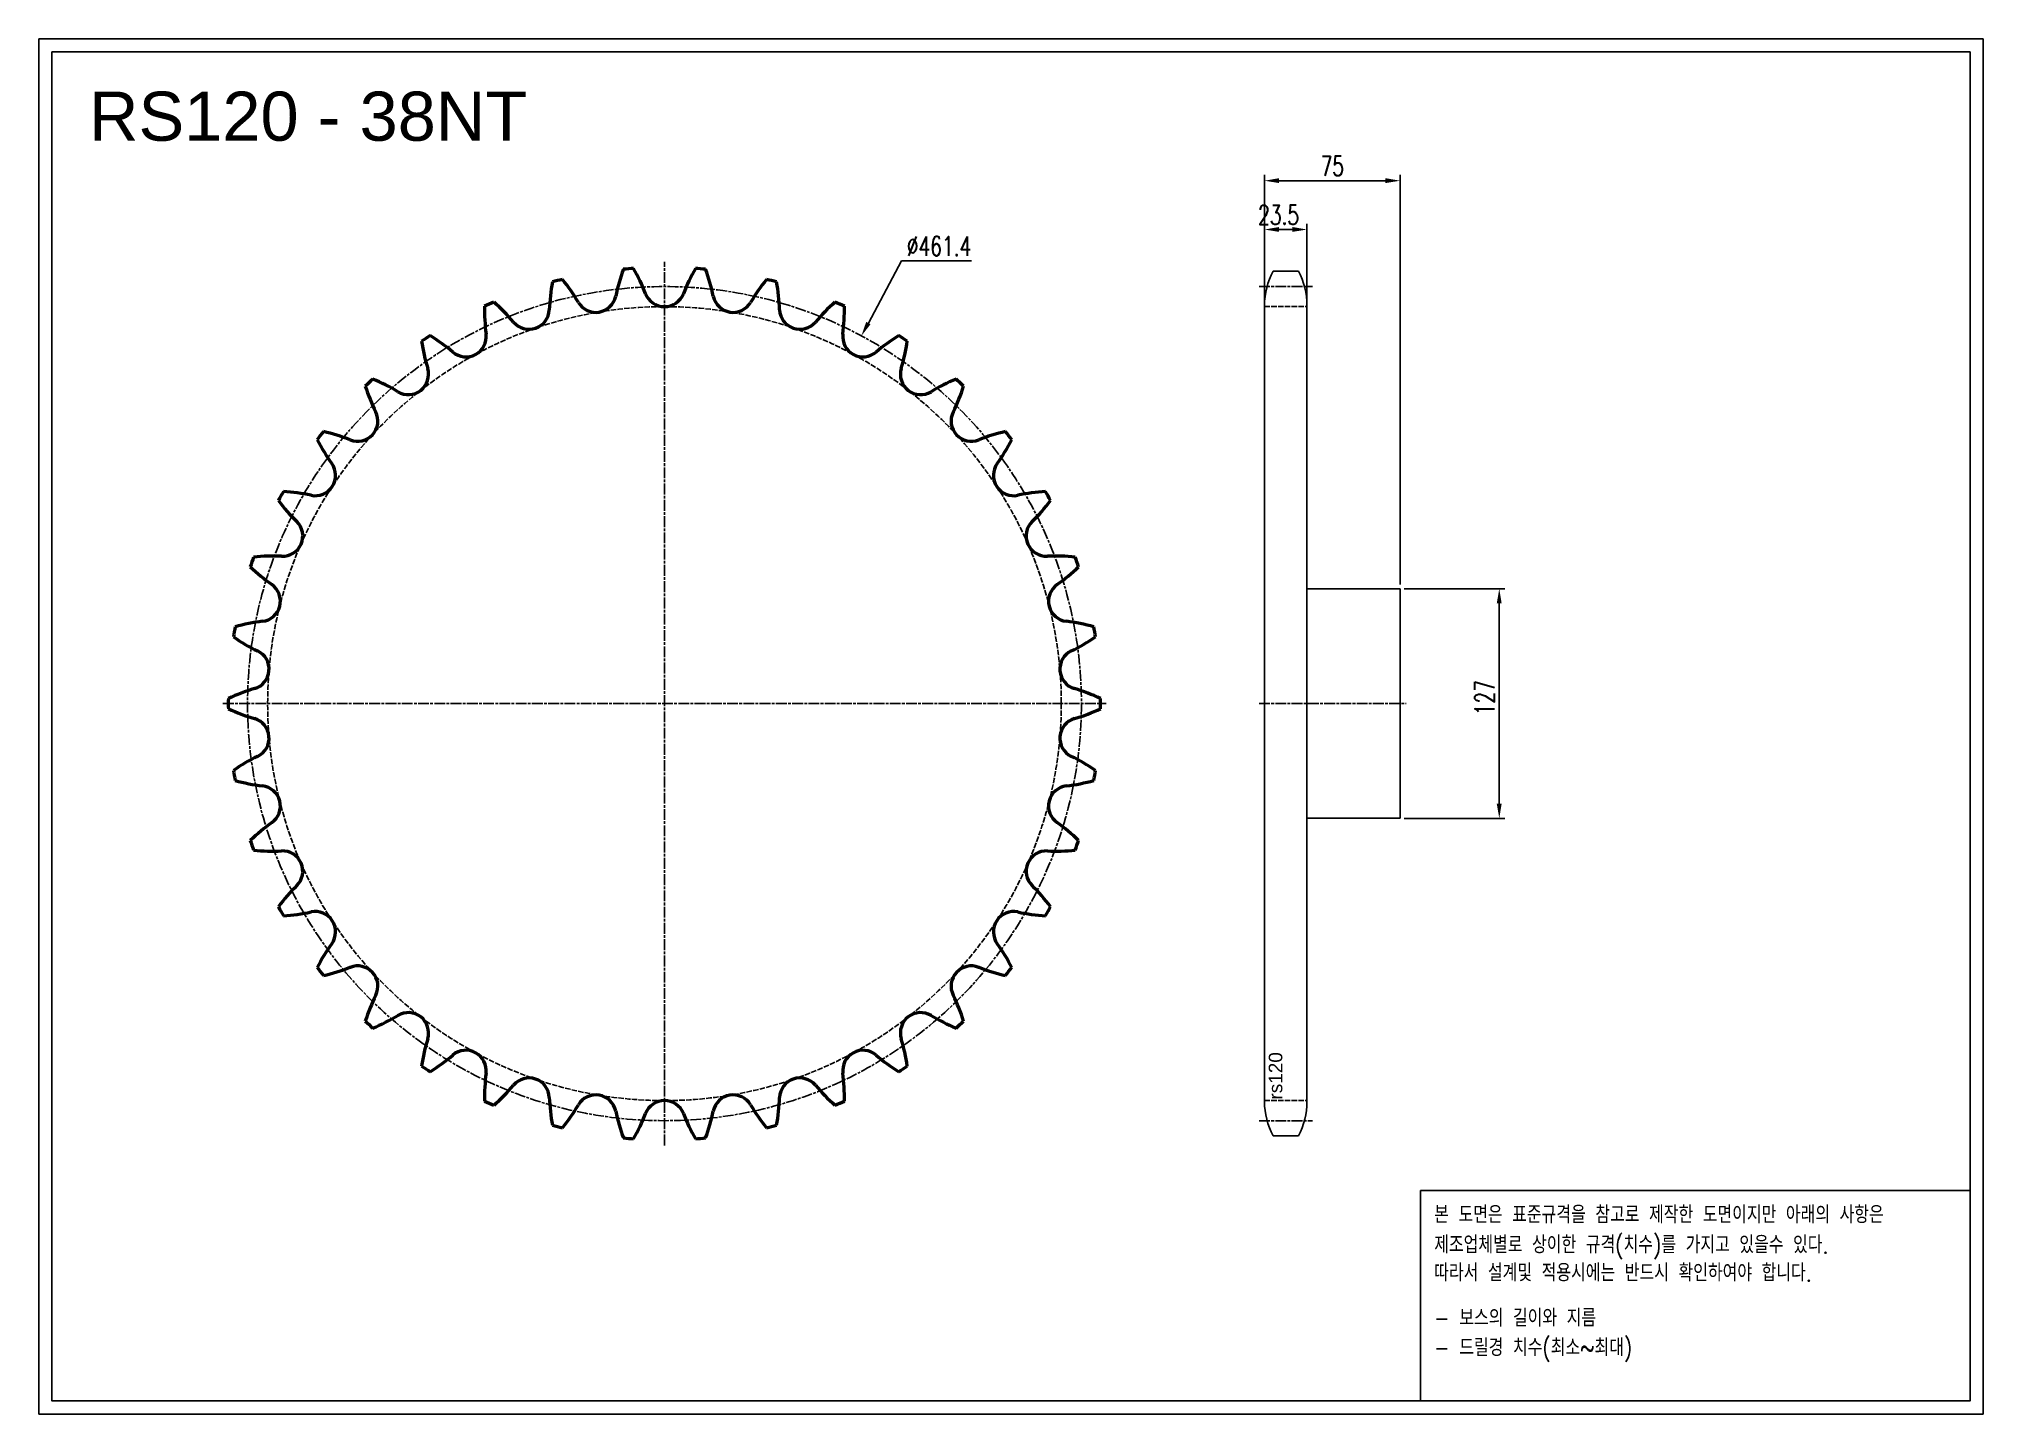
# Model space of a CAD drawing. Header units: millimetres. Extents: x -57275 to -56199, y 40980 to 41740.
import ezdxf

# ---------------------------------------------------------------- set-up
doc = ezdxf.new("R2010")
doc.units = ezdxf.units.MM
for name, pattern in [('AM_ISO02W050', [7.5, 6, -1.5]), ('AM_ISO02W050x2', [3.75, 3, -0.75]), ('AM_ISO08W050', [18, 12, -1.5, 3, -1.5]), ('AM_ISO08W050x2', [9, 6, -0.75, 1.5, -0.75])]:
    doc.linetypes.add(name, pattern=pattern)
for name, color, linetype, lineweight in [('AM_0N', 7, 'Continuous', 50), ('AM_3N', 6, 'AM_ISO02W050', 25), ('AM_7', 4, 'AM_ISO08W050', 25), ('AM_7N', 4, 'AM_ISO08W050', 25)]:
    doc.layers.add(name, color=color, linetype=linetype, lineweight=lineweight)
doc.layers.add('S-DIM', color=7, linetype='Continuous')
doc.styles.add('HAN', font='ROMANS.shx', dxfattribs={"width": 0.7, "bigfont": 'whgtxt.shx'})
doc.styles.add('HSG', font='SIMPLEX.shx', dxfattribs={"width": 0.7, "bigfont": 'HSG.shx'})
doc.styles.get("Standard").update_dxf_attribs({"font": 'arial.ttf'})
doc.dimstyles.new('APP23', dxfattribs={"dimscale": 4.5, "dimtxt": 2.4, "dimasz": 1.8, "dimexe": 0.7, "dimexo": 0.5, "dimgap": 0.6, "dimtad": 1, "dimtoh": 1, "dimdec": 1, "dimrnd": 0.01, "dimzin": 9, "dimdsep": 46, "dimtxsty": 'HSG', "dimcen": 0, "dimclrd": 1, "dimclre": 1, "dimclrt": 256, "dimazin": 2, "dimtp": 1, "dimtm": 1, "dimtfac": 0.5, "dimtdec": 1, "dimtix": 1, "dimtofl": 0, "dimtmove": 0, "dimatfit": 3, "dimfxl": 0, "dimtvp": 1, "dimtolj": 2, "dimlwd": -1, "dimlwe": -1, "dimarcsym": 0})

# ---------------------------------------------------------------- blocks, each defined once
blk = doc.blocks.new('*D1')
at = {"layer": 'Defpoints', "color": 0, "transparency": 16777216}
for p in [(-56521.4, 41436.2), (-56521.4, 41309.2), (-56466.5, 41309.2)]:
    blk.add_point(p, dxfattribs=at)
at = {"layer": 'S-DIM', "color": 1, "transparency": 16777216}
for p, q in [((-56519.2, 41436.2), (-56463.4, 41436.2)), ((-56466.5, 41428.1), (-56466.5, 41317.3)), ((-56519.2, 41309.2), (-56463.4, 41309.2))]:
    blk.add_line(p, q, dxfattribs=at)
for points in [[(-56467.9, 41428.1), (-56465.2, 41428.1), (-56466.5, 41436.2)], [(-56467.9, 41317.3), (-56465.2, 41317.3), (-56466.5, 41309.2)]]:
    blk.add_solid(points, dxfattribs=at)
at = {"layer": 'S-DIM', "transparency": 16777216, "insert": (-56474.6, 41376), "char_height": 10.8, "attachment_point": 5, "rotation": 90, "style": 'HSG'}
blk.add_mtext('\\A2;127', dxfattribs=at)
blk = doc.blocks.new('*D2')
at = {"layer": 'Defpoints', "color": 0, "transparency": 16777216}
for p in [(-56819.5, 41576), (-57037.4, 41169.3)]:
    blk.add_point(p, dxfattribs=at)
at = {"layer": 'S-DIM', "color": 1, "transparency": 16777216}
for p, q in [((-56797.2, 41617.6), (-56815.6, 41583.2)), ((-56758.5, 41617.6), (-56797.2, 41617.6))]:
    blk.add_line(p, q, dxfattribs=at)
blk.add_solid([(-56816.8, 41583.8), (-56814.4, 41582.5), (-56819.5, 41576)], dxfattribs=at)
at = {"layer": 'S-DIM', "transparency": 16777216, "insert": (-56776.5, 41625.7), "char_height": 10.8, "attachment_point": 5, "style": 'HSG'}
blk.add_mtext('\\A2;∅461.4', dxfattribs=at)
blk = doc.blocks.new('*D3')
at = {"layer": 'Defpoints', "color": 0, "transparency": 16777216}
for p in [(-56572.9, 41634.9), (-56596.4, 41592.4), (-56572.9, 41592.4)]:
    blk.add_point(p, dxfattribs=at)
at = {"layer": 'S-DIM', "color": 1, "transparency": 16777216}
for p, q in [((-56596.4, 41594.6), (-56596.4, 41638.1)), ((-56588.3, 41634.9), (-56581, 41634.9)), ((-56572.9, 41594.6), (-56572.9, 41638.1))]:
    blk.add_line(p, q, dxfattribs=at)
for points in [[(-56588.3, 41636.3), (-56588.3, 41633.6), (-56596.4, 41634.9)], [(-56581, 41636.3), (-56581, 41633.6), (-56572.9, 41634.9)]]:
    blk.add_solid(points, dxfattribs=at)
at = {"layer": 'S-DIM', "transparency": 16777216, "insert": (-56588.6, 41643), "char_height": 10.8, "attachment_point": 5, "style": 'HSG'}
blk.add_mtext('\\A2;23.5', dxfattribs=at)
blk = doc.blocks.new('*D4')
at = {"layer": 'Defpoints', "color": 0, "transparency": 16777216}
for p in [(-56521.4, 41661.9), (-56596.4, 41592.4), (-56521.4, 41436.2)]:
    blk.add_point(p, dxfattribs=at)
at = {"layer": 'S-DIM', "color": 1, "transparency": 16777216}
for p, q in [((-56596.4, 41594.6), (-56596.4, 41665.1)), ((-56521.4, 41438.5), (-56521.4, 41665.1)), ((-56588.3, 41661.9), (-56529.5, 41661.9))]:
    blk.add_line(p, q, dxfattribs=at)
for points in [[(-56588.3, 41663.3), (-56588.3, 41660.6), (-56596.4, 41661.9)], [(-56529.5, 41663.3), (-56529.5, 41660.6), (-56521.4, 41661.9)]]:
    blk.add_solid(points, dxfattribs=at)
at = {"layer": 'S-DIM', "transparency": 16777216, "insert": (-56558.9, 41670), "char_height": 10.8, "attachment_point": 5, "style": 'HSG'}
blk.add_mtext('\\A2;75', dxfattribs=at)
blk = doc.blocks.new('notice1')
at = {"color": 4}
blk.add_lwpolyline([(-22142.12, 1735.9), (-22053.8, 1735.9), (-22053.8, 1702.07), (-22142.12, 1702.07)], close=True, dxfattribs=at)
at = {"color": 4, "style": 'HAN', "width": 0.8}
for s, p in [('본 도면은 표준규격을 참고로 제작한 도면이지만 아래의 사항은', (-22139.9, 1730.62)), ('제조업체별로 상이한 규격(치수)를 가지고 있을수 있다.', (-22139.9, 1725.78)), ('따라서 설계및 적용시에는 반드시 확인하여야 합니다.', (-22139.9, 1721.28)), ('- 보스의 길이와 지름', (-22139.9, 1714.03)), ('- 드릴경 치수(최소~최대)', (-22139.9, 1709.27))]:
    blk.add_text(s, height=2.7949, dxfattribs=at).set_placement(p)

msp = doc.modelspace()

# ---------------------------------------------------------------- linework, layer by layer
for p, q in [((-56591.67, 41611.89), (-56577.63, 41611.89)), ((-56596.4, 41592.89), (-56596.4, 41152.58)), ((-56572.9, 41592.89), (-56572.9, 41152.58)), ((-56572.9, 41436.23), (-56521.4, 41436.23)), ((-56521.4, 41436.23), (-56521.4, 41309.23)), ((-56521.4, 41309.23), (-56572.9, 41309.23)), ((-56591.67, 41133.58), (-56577.63, 41133.58))]:
    msp.add_line(p, q)
for points in [[(-57274.55, 41740.34), (-56198.79, 41740.34), (-56198.79, 40979.7), (-57274.55, 40979.7)], [(-57267.31, 41733.1), (-56206.04, 41733.1), (-56206.04, 40986.95), (-57267.31, 40986.95)]]:
    msp.add_lwpolyline(points, close=True)
for centre, start, end in [((-56555.9, 41592.89), 152.02179, 180), ((-56613.4, 41592.89), 0, 27.97821), ((-56555.9, 41152.58), 180, 207.97821), ((-56613.4, 41152.58), 332.02179, 0)]:
    msp.add_arc(centre, 40.5, start, end)
at = {"layer": 'AM_0N'}
for centre, radius, start, end in [((-56850.92, 41576.39), 106.7, 159.97511, 168.28947), ((-56928.41, 41372.68), 241.33, 94.06065, 95.41304), ((-57038.37, 41560.86), 106.7, 21.18421, 29.49858), ((-56818.45, 41560.86), 106.7, 150.50142, 158.81579), ((-56928.41, 41372.68), 241.33, 84.58696, 85.93935), ((-57005.9, 41576.39), 106.7, 11.71053, 20.02489), ((-56885.51, 41586.37), 106.7, 169.44879, 177.76316), ((-56928.41, 41372.68), 241.33, 103.53433, 104.88672), ((-57067.84, 41540.19), 106.7, 30.65789, 38.97226), ((-56788.97, 41540.19), 106.7, 141.02774, 149.34211), ((-56928.41, 41372.68), 241.33, 75.11328, 76.46567), ((-56971.31, 41586.37), 106.7, 2.23684, 10.55121), ((-56921.27, 41590.51), 106.7, 178.92248, 187.23684), ((-56928.41, 41372.68), 241.33, 113.00802, 114.36041), ((-57093.51, 41514.96), 106.7, 40.13158, 48.44594), ((-57003.35, 41590.97), 11.23, 220.13158, 357.76316), ((-56966.4, 41600.33), 11.23, 210.65789, 348.28947), ((-56928.41, 41603.48), 11.23, 201.18421, 338.81579), ((-56890.42, 41600.33), 11.23, 191.71053, 329.34211), ((-56853.47, 41590.97), 11.23, 182.23684, 319.86842), ((-56763.3, 41514.96), 106.7, 131.55406, 139.86842), ((-56928.41, 41372.68), 241.33, 65.63959, 66.99198), ((-56935.55, 41590.51), 106.7, 352.76316, 1.07752), ((-56928.41, 41372.68), 241.33, 122.4817, 123.83409), ((-56957.22, 41588.72), 106.7, 188.39616, 196.71053), ((-57114.68, 41485.84), 106.7, 49.60526, 57.91963), ((-57038.26, 41575.66), 11.23, 229.60526, 7.23684), ((-56818.56, 41575.66), 11.23, 172.76316, 310.39474), ((-56742.14, 41485.84), 106.7, 122.08037, 130.39474), ((-56928.41, 41372.68), 241.33, 56.16591, 57.5183), ((-56899.6, 41588.72), 106.7, 343.28947, 351.60384), ((-57070.17, 41554.81), 11.23, 239.07895, 16.71053), ((-56786.65, 41554.81), 11.23, 163.28947, 300.92105), ((-56928.41, 41372.68), 241.33, 131.95538, 133.30777), ((-56992.38, 41581.03), 106.7, 197.86985, 206.18421), ((-57130.77, 41453.64), 106.7, 59.07895, 67.39331), ((-56726.05, 41453.64), 106.7, 112.60669, 120.92105), ((-56864.43, 41581.03), 106.7, 333.81579, 342.13015), ((-56928.41, 41372.68), 241.33, 46.69223, 48.04462), ((-57098.21, 41528.99), 11.23, 248.55263, 26.18421), ((-56758.6, 41528.99), 11.23, 153.81579, 291.44737), ((-56928.41, 41372.68), 241.33, 141.42907, 142.78146), ((-57025.81, 41567.66), 106.7, 207.34353, 215.65789), ((-57141.33, 41419.23), 106.7, 68.55263, 76.867), ((-56715.48, 41419.23), 106.7, 103.133, 111.44737), ((-56831.01, 41567.66), 106.7, 324.34211, 332.65647), ((-56928.41, 41372.68), 241.33, 37.21854, 38.57093), ((-57121.62, 41498.91), 11.23, 258.02632, 35.65789), ((-56735.19, 41498.91), 11.23, 144.34211, 281.97368), ((-56928.41, 41372.68), 241.33, 150.90275, 152.25514), ((-57056.57, 41548.97), 106.7, 216.81721, 225.13158), ((-57146.09, 41383.55), 106.7, 78.02632, 86.34068), ((-56710.73, 41383.55), 106.7, 93.65932, 101.97368), ((-56800.25, 41548.97), 106.7, 314.86842, 323.18279), ((-56928.41, 41372.68), 241.33, 27.74486, 29.09725), ((-57139.77, 41465.39), 11.23, 267.5, 45.13158), ((-56717.05, 41465.39), 11.23, 134.86842, 272.5), ((-56928.41, 41372.68), 241.33, 160.37644, 161.72883), ((-57144.91, 41347.57), 106.7, 87.5, 95.81437), ((-56711.91, 41347.57), 106.7, 84.18563, 92.5), ((-56928.41, 41372.68), 241.33, 18.27117, 19.62356), ((-57083.84, 41525.47), 106.7, 226.2909, 234.60526), ((-57152.14, 41429.34), 11.23, 276.97368, 54.60526), ((-56704.67, 41429.34), 11.23, 125.39474, 263.02632), ((-56772.98, 41525.47), 106.7, 305.39474, 313.7091), ((-57137.83, 41312.28), 106.7, 96.97368, 105.28805), ((-56718.99, 41312.28), 106.7, 74.71195, 83.02632), ((-56928.41, 41372.68), 241.33, 169.85012, 171.20251), ((-57106.87, 41497.8), 106.7, 235.76458, 244.07895), ((-56749.95, 41497.8), 106.7, 295.92105, 304.23542), ((-56928.41, 41372.68), 241.33, 8.79749, 10.14988), ((-57158.42, 41391.74), 11.23, 286.44737, 64.07895), ((-56698.4, 41391.74), 11.23, 115.92105, 253.55263), ((-56928.41, 41372.68), 241.33, 179.3238, 180.6762), ((-57125.03, 41278.63), 106.7, 106.44737, 114.76173), ((-56731.79, 41278.63), 106.7, 65.23827, 73.55263), ((-56928.41, 41372.68), 241.33, 359.3238, 0.6762), ((-57125.03, 41466.72), 106.7, 245.23827, 253.55263), ((-57158.42, 41353.62), 11.23, 295.92105, 73.55263), ((-56698.4, 41353.62), 11.23, 106.44737, 244.07895), ((-56731.79, 41466.72), 106.7, 286.44737, 294.76173), ((-57106.87, 41247.55), 106.7, 115.92105, 124.23542), ((-56749.95, 41247.55), 106.7, 55.76458, 64.07895), ((-56928.41, 41372.68), 241.33, 188.79749, 190.14988), ((-56928.41, 41372.68), 241.33, 349.85012, 351.20251), ((-57137.83, 41433.08), 106.7, 254.71195, 263.02632), ((-57152.14, 41316.02), 11.23, 305.39474, 83.02632), ((-56704.67, 41316.02), 11.23, 96.97368, 234.60526), ((-56718.99, 41433.08), 106.7, 276.97368, 285.28805), ((-57083.84, 41219.89), 106.7, 125.39474, 133.7091), ((-56772.98, 41219.89), 106.7, 46.2909, 54.60526), ((-56928.41, 41372.68), 241.33, 198.27117, 199.62356), ((-57144.91, 41397.79), 106.7, 264.18563, 272.5), ((-57139.77, 41279.97), 11.23, 314.86842, 92.5), ((-56717.05, 41279.97), 11.23, 87.5, 225.13158), ((-56711.91, 41397.79), 106.7, 267.5, 275.81437), ((-56928.41, 41372.68), 241.33, 340.37644, 341.72883), ((-57056.57, 41196.39), 106.7, 134.86842, 143.18279), ((-56800.25, 41196.39), 106.7, 36.81721, 45.13158), ((-56928.41, 41372.68), 241.33, 207.74486, 209.09725), ((-57146.09, 41361.81), 106.7, 273.65932, 281.97368), ((-57121.62, 41246.44), 11.23, 324.34211, 101.97368), ((-56735.19, 41246.44), 11.23, 78.02632, 215.65789), ((-56710.73, 41361.81), 106.7, 258.02632, 266.34068), ((-56928.41, 41372.68), 241.33, 330.90275, 332.25514), ((-57025.81, 41177.7), 106.7, 144.34211, 152.65647), ((-56831.01, 41177.7), 106.7, 27.34353, 35.65789), ((-56928.41, 41372.68), 241.33, 217.21854, 218.57093), ((-57141.33, 41326.13), 106.7, 283.133, 291.44737), ((-57098.21, 41216.36), 11.23, 333.81579, 111.44737), ((-56758.6, 41216.36), 11.23, 68.55263, 206.18421), ((-56715.48, 41326.13), 106.7, 248.55263, 256.867), ((-56928.41, 41372.68), 241.33, 321.42907, 322.78146), ((-56992.38, 41164.32), 106.7, 153.81579, 162.13015), ((-57070.17, 41190.55), 11.23, 343.28947, 120.92105), ((-56786.65, 41190.55), 11.23, 59.07895, 196.71053), ((-56864.43, 41164.32), 106.7, 17.86985, 26.18421), ((-56928.41, 41372.68), 241.33, 226.69223, 228.04462), ((-57130.77, 41291.72), 106.7, 292.60669, 300.92105), ((-56726.05, 41291.72), 106.7, 239.07895, 247.39331), ((-56928.41, 41372.68), 241.33, 311.95538, 313.30777), ((-56957.22, 41156.64), 106.7, 163.28947, 171.60384), ((-57038.26, 41169.7), 11.23, 352.76316, 130.39474), ((-56818.56, 41169.7), 11.23, 49.60526, 187.23684), ((-56899.6, 41156.64), 106.7, 8.39616, 16.71053), ((-56928.41, 41372.68), 241.33, 236.16591, 237.5183), ((-57114.68, 41259.51), 106.7, 302.08037, 310.39474), ((-56742.14, 41259.51), 106.7, 229.60526, 237.91963), ((-56928.41, 41372.68), 241.33, 302.4817, 303.83409), ((-56921.27, 41154.84), 106.7, 172.76316, 181.07752), ((-57093.51, 41230.4), 106.7, 311.55406, 319.86842), ((-57003.35, 41154.38), 11.23, 2.23684, 139.86842), ((-56853.47, 41154.38), 11.23, 40.13158, 177.76316), ((-56763.3, 41230.4), 106.7, 220.13158, 228.44594), ((-56935.55, 41154.84), 106.7, 358.92248, 7.23684), ((-56928.41, 41372.68), 241.33, 245.63959, 246.99198), ((-56885.51, 41158.99), 106.7, 182.23684, 190.55121), ((-57067.84, 41205.16), 106.7, 321.02774, 329.34211), ((-56966.4, 41145.03), 11.23, 11.71053, 149.34211), ((-56928.41, 41141.88), 11.23, 21.18421, 158.81579), ((-56890.42, 41145.03), 11.23, 30.65789, 168.28947), ((-56788.97, 41205.16), 106.7, 210.65789, 218.97226), ((-56971.31, 41158.99), 106.7, 349.44879, 357.76316), ((-56928.41, 41372.68), 241.33, 293.00802, 294.36041), ((-56928.41, 41372.68), 241.33, 255.11328, 256.46567), ((-56850.92, 41168.96), 106.7, 191.71053, 200.02489), ((-57038.37, 41184.5), 106.7, 330.50142, 338.81579), ((-56818.45, 41184.5), 106.7, 201.18421, 209.49858), ((-57005.9, 41168.96), 106.7, 339.97511, 348.28947), ((-56928.41, 41372.68), 241.33, 283.53433, 284.88672), ((-56928.41, 41372.68), 241.33, 264.58696, 265.93935), ((-56928.41, 41372.68), 241.33, 274.06065, 275.41304)]:
    msp.add_arc(centre, radius, start, end, dxfattribs=at)
at = {"layer": 'AM_3N', "linetype": 'AM_ISO02W050x2'}
for p, q in [((-56596.4, 41592.36), (-56572.9, 41592.36)), ((-56596.4, 41153.11), (-56572.9, 41153.11))]:
    msp.add_line(p, q, dxfattribs=at)
msp.add_circle((-56928.41, 41372.68), 219.57, dxfattribs=at)
at = {"layer": 'AM_7', "linetype": 'AM_ISO08W050x2'}
for p, q in [((-56599.4, 41603.48), (-56569.9, 41603.48)), ((-56599.4, 41372.73), (-56517.97, 41372.73)), ((-56599.4, 41141.99), (-56569.9, 41141.99))]:
    msp.add_line(p, q, dxfattribs=at)
msp.add_circle((-56928.41, 41372.68), 230.69, dxfattribs=at)
at = {"layer": 'AM_7N', "linetype": 'AM_ISO08W050x2'}
for p, q in [((-56928.41, 41128.35), (-56928.41, 41617.01)), ((-57172.74, 41372.68), (-56684.08, 41372.68))]:
    msp.add_line(p, q, dxfattribs=at)

# ---------------------------------------------------------------- block references
at = {"xscale": 3.443293421567999, "yscale": 3.443293421567999, "zscale": 3.443293421567999}
msp.add_blockref('notice1', (19731.66, 35126.23), dxfattribs=at)

# ---------------------------------------------------------------- texts
msp.add_text('RS120 - 38NT', height=27.1656).set_placement((-57246.85, 41684.01))
msp.add_text('rs120', height=7.5, rotation=90).set_placement((-56586.55, 41153.69))

# ---------------------------------------------------------------- dimensions: what is measured, and where the dimension line sits
at = {"layer": 'S-DIM'}
dim = msp.add_linear_dim(base=(-56521.4, 41661.94), p1=(-56596.4, 41592.36), p2=(-56521.4, 41436.23), dimstyle='APP23', dxfattribs=at)
dim.commit()
dim.dimension.update_dxf_attribs({"geometry": '*D4', "text_midpoint": (-56558.9, 41670.04)})
dim = msp.add_linear_dim(base=(-56572.9, 41634.94), p1=(-56596.4, 41592.36), p2=(-56572.9, 41592.36), dimstyle='APP23', dxfattribs=at)
dim.commit()
dim.dimension.update_dxf_attribs({"geometry": '*D3', "text_midpoint": (-56588.61, 41634.94), "dimtype": 128})
dim = msp.add_diameter_dim_2p(p1=(-57037.36, 41169.34), p2=(-56819.46, 41576.02), dimstyle='APP23', dxfattribs=at)
dim.commit()
dim.dimension.update_dxf_attribs({"geometry": '*D2', "text_midpoint": (-56776.47, 41617.61), "dimtype": 131})
dim = msp.add_linear_dim(base=(-56466.55, 41309.23), p1=(-56521.4, 41436.23), p2=(-56521.4, 41309.23), angle=90, dimstyle='APP23', dxfattribs=at)
dim.commit()
dim.dimension.update_dxf_attribs({"geometry": '*D1', "text_midpoint": (-56466.55, 41375.95), "dimtype": 128})

doc.saveas('drawing.dxf')
